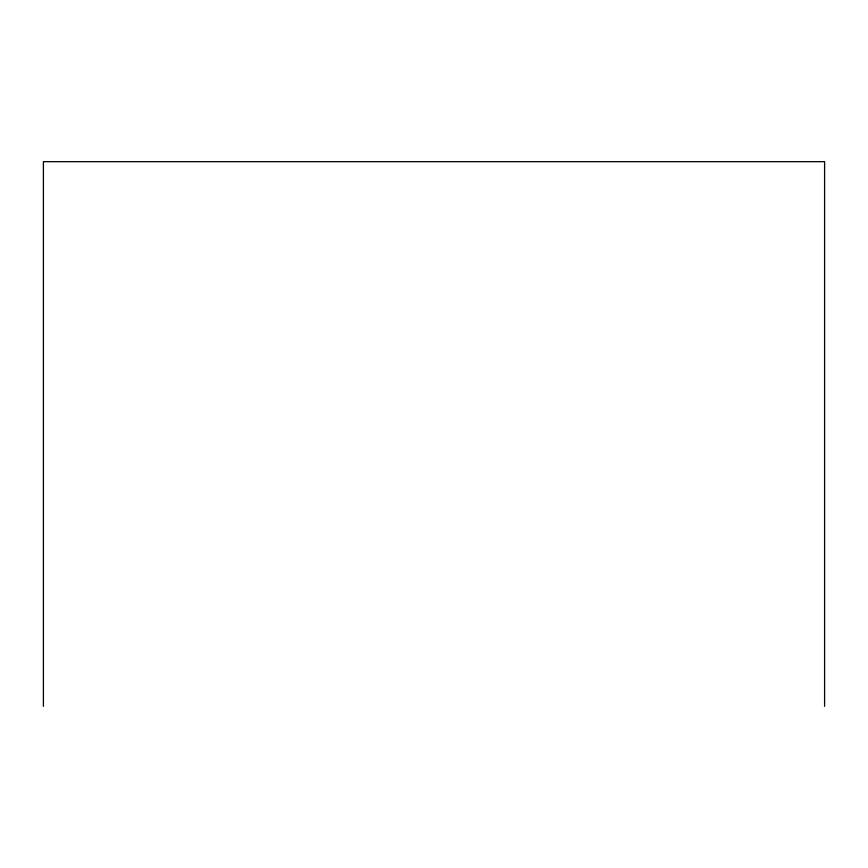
<?xml version="1.0" encoding="UTF-8"?>
<svg xmlns="http://www.w3.org/2000/svg" width="868" height="868" viewBox="0 0 868 868"><rect width="100%" height="100%" fill="white"/><g stroke="black" fill="none" stroke-linecap="round" stroke-linejoin="round"><path stroke-width="1.3" d="M824.6 706.335L824.6 161.665L43.4 161.665L43.4 706.335"/></g></svg>
